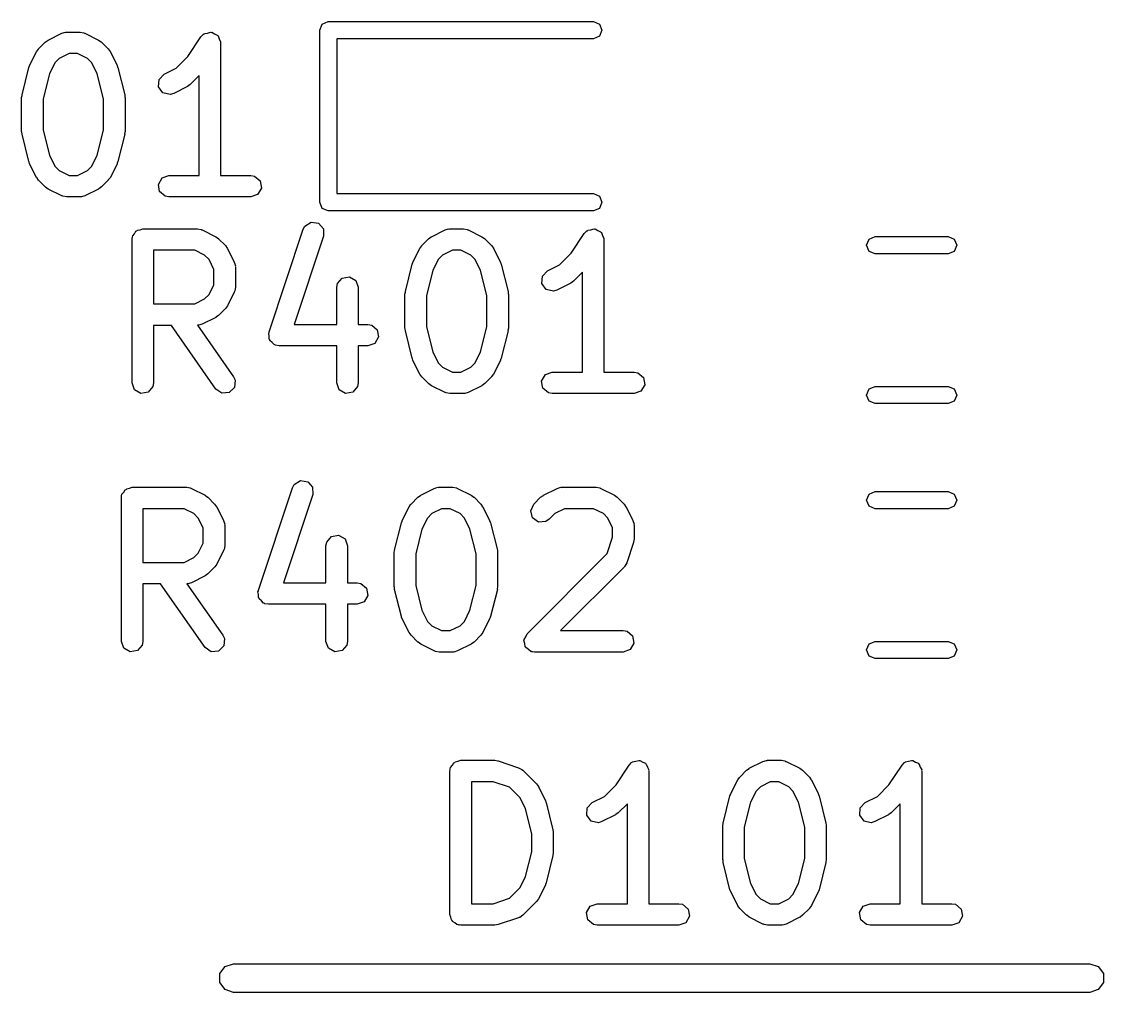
# Model space of a CAD drawing. Extents: x 106.7 to 191.3, y -141.1 to -57.8.
# Drawn here: x 174.93 to 182.48, y -81.75 to -74.98 of the extents above; entities that cross this region are included whole.
import ezdxf

# ---------------------------------------------------------------- set-up
doc = ezdxf.new("R2010")
doc.units = 0
doc.layers.add('BLACK', color=7, linetype='CONTINUOUS')

msp = doc.modelspace()

# ---------------------------------------------------------------- linework, layer by layer
at = {"layer": 'BLACK', "linetype": 'CONTINUOUS'}
for p, q in [((177.008, -75.0412), (177.026, -74.9988)), ((177.026, -74.9988), (177.068, -74.9812)), ((177.068, -74.9812), (178.918, -74.9812)), ((178.918, -74.9812), (178.961, -74.9988)), ((178.961, -74.9988), (178.978, -75.0412)), ((175.093, -75.1238), (175.112, -75.1109)), ((175.112, -75.1109), (175.113, -75.1098)), ((175.113, -75.1098), (175.208, -75.0621)), ((175.208, -75.0621), (175.233, -75.0547)), ((175.233, -75.0547), (175.237, -75.0558)), ((175.237, -75.0558), (175.241, -75.0542)), ((175.241, -75.0542), (175.337, -75.0542)), ((175.337, -75.0542), (175.362, -75.0587)), ((175.362, -75.0587), (175.366, -75.0616)), ((175.366, -75.0616), (175.37, -75.0621)), ((175.37, -75.0621), (175.465, -75.1098)), ((175.465, -75.1098), (175.484, -75.1231)), ((176.088, -75.2243), (176.179, -75.0876)), ((176.179, -75.0876), (176.197, -75.0688)), ((176.197, -75.0688), (176.201, -75.0676)), ((176.201, -75.0676), (176.204, -75.0643)), ((176.204, -75.0643), (176.225, -75.0605)), ((176.225, -75.0605), (176.246, -75.0544)), ((176.246, -75.0544), (176.25, -75.0561)), ((176.25, -75.0561), (176.255, -75.0554)), ((176.255, -75.0554), (176.273, -75.0662)), ((176.273, -75.0662), (176.293, -75.075)), ((176.293, -75.075), (176.295, -75.0789)), ((176.295, -75.0789), (176.299, -75.081)), ((176.299, -75.081), (176.306, -75.1015)), ((176.306, -75.1015), (176.316, -75.121)), ((177.008, -76.2412), (177.008, -75.0412)), ((178.918, -75.1012), (177.128, -75.1012)), ((177.128, -75.1012), (177.128, -76.1812)), ((178.961, -75.0836), (178.918, -75.1012)), ((178.978, -75.0412), (178.961, -75.0836)), ((175.032, -75.1909), (175.045, -75.1729)), ((175.045, -75.1729), (175.046, -75.1714)), ((175.046, -75.1714), (175.093, -75.1238)), ((175.484, -75.1231), (175.485, -75.1238)), ((175.485, -75.1238), (175.533, -75.1714)), ((175.533, -75.1714), (175.545, -75.1898)), ((176.316, -75.121), (176.315, -75.1252)), ((176.315, -75.1252), (176.316, -75.1292)), ((176.316, -75.1292), (176.316, -76.0542)), ((174.984, -75.2862), (175.032, -75.1909)), ((175.191, -75.2385), (175.16, -75.2689)), ((175.259, -75.2042), (175.191, -75.2385)), ((175.319, -75.2042), (175.259, -75.2042)), ((175.388, -75.2385), (175.319, -75.2042)), ((175.418, -75.2689), (175.388, -75.2385)), ((175.545, -75.1898), (175.547, -75.1909)), ((175.547, -75.1909), (175.594, -75.2862)), ((176.007, -75.3057), (176.088, -75.2243)), ((174.931, -75.492), (174.978, -75.3015)), ((174.978, -75.3015), (174.984, -75.2897)), ((174.984, -75.2897), (174.984, -75.2862)), ((175.16, -75.2689), (175.122, -75.3459)), ((175.456, -75.3459), (175.418, -75.2689)), ((175.594, -75.2862), (175.598, -75.2986)), ((175.598, -75.2986), (175.6, -75.3015)), ((175.6, -75.3015), (175.648, -75.492)), ((175.922, -75.3479), (176.007, -75.3057)), ((175.122, -75.3459), (175.078, -75.5194)), ((175.5, -75.5194), (175.456, -75.3459)), ((175.884, -75.4363), (175.887, -75.3851)), ((175.887, -75.3851), (175.922, -75.3479)), ((176.166, -75.3579), (176.104, -75.4203)), ((176.166, -76.0542), (176.166, -75.3579)), ((175.914, -75.4775), (175.884, -75.4363)), ((175.964, -75.4894), (175.914, -75.4775)), ((175.989, -75.482), (175.964, -75.4894)), ((176.085, -75.4344), (175.989, -75.482)), ((176.086, -75.4332), (176.085, -75.4344)), ((176.104, -75.4203), (176.086, -75.4332)), ((174.928, -75.5102), (174.931, -75.4954)), ((174.928, -75.7483), (174.928, -75.5102)), ((174.931, -75.4954), (174.931, -75.492)), ((175.078, -75.5194), (175.078, -75.739)), ((175.5, -75.739), (175.5, -75.5194)), ((175.648, -75.492), (175.649, -75.5069)), ((175.649, -75.5069), (175.65, -75.5102)), ((175.65, -75.5102), (175.65, -75.7483)), ((174.93, -75.7515), (174.928, -75.7483)), ((174.931, -75.7665), (174.93, -75.7515)), ((174.978, -75.9569), (174.931, -75.7665)), ((175.078, -75.739), (175.122, -75.9126)), ((175.456, -75.9126), (175.5, -75.739)), ((175.648, -75.7665), (175.6, -75.9569)), ((175.65, -75.7483), (175.647, -75.763)), ((175.647, -75.763), (175.648, -75.7665)), ((175.122, -75.9126), (175.16, -75.9896)), ((175.418, -75.9896), (175.456, -75.9126)), ((174.98, -75.9599), (174.978, -75.9569)), ((174.984, -75.9723), (174.98, -75.9599)), ((175.032, -76.0675), (174.984, -75.9723)), ((175.16, -75.9896), (175.191, -76.02)), ((175.388, -76.02), (175.418, -75.9896)), ((175.594, -75.9723), (175.547, -76.0675)), ((175.595, -75.9688), (175.594, -75.9723)), ((175.6, -75.9569), (175.595, -75.9688)), ((175.033, -76.0686), (175.032, -76.0675)), ((175.046, -76.087), (175.033, -76.0686)), ((175.093, -76.1346), (175.046, -76.087)), ((175.191, -76.02), (175.259, -76.0542)), ((175.259, -76.0542), (175.319, -76.0542)), ((175.319, -76.0542), (175.388, -76.02)), ((175.533, -76.087), (175.485, -76.1346)), ((175.547, -76.0675), (175.533, -76.0855)), ((175.533, -76.0855), (175.533, -76.087)), ((175.882, -76.1162), (175.908, -76.0718)), ((175.908, -76.0718), (175.956, -76.0542)), ((175.956, -76.0542), (176.166, -76.0542)), ((176.316, -76.0542), (176.527, -76.0542)), ((176.527, -76.0542), (176.553, -76.0587)), ((176.553, -76.0587), (176.592, -76.0917)), ((176.592, -76.0917), (176.601, -76.1422)), ((175.095, -76.1353), (175.093, -76.1346)), ((175.113, -76.1487), (175.095, -76.1353)), ((175.208, -76.1963), (175.113, -76.1487)), ((175.465, -76.1487), (175.37, -76.1963)), ((175.467, -76.1475), (175.465, -76.1487)), ((175.485, -76.1346), (175.467, -76.1475)), ((175.891, -76.1667), (175.882, -76.1162)), ((175.93, -76.1997), (175.891, -76.1667)), ((176.601, -76.1422), (176.575, -76.1867)), ((175.212, -76.1968), (175.208, -76.1963)), ((175.216, -76.1997), (175.212, -76.1968)), ((175.241, -76.2042), (175.216, -76.1997)), ((175.337, -76.2042), (175.241, -76.2042)), ((175.341, -76.2027), (175.337, -76.2042)), ((175.345, -76.2037), (175.341, -76.2027)), ((175.37, -76.1963), (175.345, -76.2037)), ((175.956, -76.2042), (175.93, -76.1997)), ((176.527, -76.2042), (175.956, -76.2042)), ((176.575, -76.1867), (176.527, -76.2042)), ((177.026, -76.2836), (177.008, -76.2412)), ((177.128, -76.1812), (178.918, -76.1812)), ((178.918, -76.1812), (178.961, -76.1988)), ((178.961, -76.1988), (178.978, -76.2412)), ((178.978, -76.2412), (178.961, -76.2836)), ((177.068, -76.3012), (177.026, -76.2836)), ((178.918, -76.3012), (177.068, -76.3012)), ((178.961, -76.2836), (178.918, -76.3012)), ((176.905, -76.407), (176.949, -76.3801)), ((176.949, -76.3801), (177, -76.3876)), ((177, -76.3876), (177.034, -76.426)), ((175.703, -76.4756), (175.716, -76.4606)), ((175.716, -76.4606), (175.725, -76.4438)), ((175.725, -76.4438), (175.732, -76.4415)), ((175.732, -76.4415), (175.736, -76.4363)), ((175.736, -76.4363), (175.755, -76.4329)), ((175.755, -76.4329), (175.774, -76.4262)), ((175.774, -76.4262), (176.155, -76.4262)), ((176.155, -76.4262), (176.18, -76.4307)), ((176.18, -76.4307), (176.184, -76.4336)), ((176.184, -76.4336), (176.188, -76.4341)), ((176.188, -76.4341), (176.283, -76.4818)), ((176.655, -77.1442), (176.893, -76.4299)), ((176.893, -76.4299), (176.905, -76.407)), ((177.034, -76.426), (177.035, -76.4773)), ((177.788, -76.4818), (177.883, -76.4341)), ((177.883, -76.4341), (177.908, -76.4267)), ((177.908, -76.4267), (177.912, -76.4278)), ((177.912, -76.4278), (177.916, -76.4262)), ((177.916, -76.4262), (178.012, -76.4262)), ((178.012, -76.4262), (178.037, -76.4307)), ((178.037, -76.4307), (178.041, -76.4336)), ((178.041, -76.4336), (178.045, -76.4341)), ((178.045, -76.4341), (178.14, -76.4818)), ((178.763, -76.5963), (178.854, -76.4596)), ((178.854, -76.4596), (178.872, -76.4408)), ((178.872, -76.4408), (178.876, -76.4396)), ((178.876, -76.4396), (178.879, -76.4363)), ((178.879, -76.4363), (178.9, -76.4325)), ((178.9, -76.4325), (178.921, -76.4264)), ((178.921, -76.4264), (178.925, -76.4281)), ((178.925, -76.4281), (178.93, -76.4274)), ((178.93, -76.4274), (178.948, -76.4382)), ((178.948, -76.4382), (178.968, -76.447)), ((178.968, -76.447), (178.97, -76.4509)), ((178.97, -76.4509), (178.974, -76.453)), ((178.974, -76.453), (178.981, -76.4735)), ((175.699, -76.5012), (175.7, -76.4915)), ((175.699, -77.5012), (175.699, -76.5012)), ((175.7, -76.4882), (175.701, -76.4853)), ((175.7, -76.4915), (175.7, -76.4882)), ((175.701, -76.4853), (175.703, -76.4756)), ((176.283, -76.4818), (176.301, -76.4951)), ((176.301, -76.4951), (176.303, -76.4958)), ((176.303, -76.4958), (176.35, -76.5434)), ((176.35, -76.5434), (176.363, -76.5618)), ((177.035, -76.4773), (176.83, -77.0929)), ((177.707, -76.5629), (177.72, -76.5449)), ((177.72, -76.5449), (177.721, -76.5434)), ((177.721, -76.5434), (177.768, -76.4958)), ((177.768, -76.4958), (177.787, -76.4829)), ((177.787, -76.4829), (177.788, -76.4818)), ((178.14, -76.4818), (178.159, -76.4951)), ((178.159, -76.4951), (178.16, -76.4958)), ((178.16, -76.4958), (178.208, -76.5434)), ((178.208, -76.5434), (178.22, -76.5618)), ((178.981, -76.4735), (178.991, -76.493)), ((178.991, -76.493), (178.99, -76.4972)), ((178.99, -76.4972), (178.991, -76.5012)), ((178.991, -76.5012), (178.991, -77.4262)), ((180.824, -76.5411), (180.842, -76.4987)), ((180.842, -76.5835), (180.824, -76.5411)), ((180.842, -76.4987), (180.884, -76.4811)), ((180.884, -76.4811), (181.394, -76.4811)), ((181.394, -76.4811), (181.436, -76.4987)), ((181.436, -76.4987), (181.454, -76.5411)), ((181.454, -76.5411), (181.436, -76.5835)), ((176.137, -76.5762), (175.849, -76.5762)), ((175.849, -76.5762), (175.849, -76.95)), ((176.205, -76.6105), (176.137, -76.5762)), ((176.236, -76.6409), (176.205, -76.6105)), ((176.363, -76.5618), (176.365, -76.5629)), ((176.365, -76.5629), (176.412, -76.6582)), ((177.659, -76.6582), (177.707, -76.5629)), ((177.866, -76.6105), (177.835, -76.6409)), ((177.934, -76.5762), (177.866, -76.6105)), ((177.994, -76.5762), (177.934, -76.5762)), ((178.063, -76.6105), (177.994, -76.5762)), ((178.093, -76.6409), (178.063, -76.6105)), ((178.22, -76.5618), (178.222, -76.5629)), ((178.222, -76.5629), (178.269, -76.6582)), ((178.682, -76.6777), (178.763, -76.5963)), ((180.884, -76.6011), (180.842, -76.5835)), ((181.394, -76.6011), (180.884, -76.6011)), ((181.436, -76.5835), (181.394, -76.6011)), ((176.27, -76.7094), (176.236, -76.6409)), ((176.412, -76.6582), (176.42, -76.6831)), ((176.42, -76.6831), (176.419, -76.6875)), ((176.419, -76.6875), (176.42, -76.6917)), ((176.42, -76.6917), (176.42, -76.8346)), ((177.606, -76.864), (177.653, -76.6735)), ((177.653, -76.6735), (177.659, -76.6617)), ((177.659, -76.6617), (177.659, -76.6582)), ((177.835, -76.6409), (177.797, -76.7179)), ((178.131, -76.7179), (178.093, -76.6409)), ((178.269, -76.6582), (178.273, -76.6706)), ((178.273, -76.6706), (178.275, -76.6735)), ((178.275, -76.6735), (178.323, -76.864)), ((178.597, -76.7199), (178.682, -76.6777)), ((176.27, -76.8168), (176.27, -76.7094)), ((177.132, -76.8089), (177.165, -76.7696)), ((177.165, -76.7696), (177.215, -76.7607)), ((177.215, -76.7607), (177.26, -76.7863)), ((177.797, -76.7179), (177.753, -76.8914)), ((178.175, -76.8914), (178.131, -76.7179)), ((178.559, -76.8083), (178.562, -76.7571)), ((178.562, -76.7571), (178.597, -76.7199)), ((178.841, -76.7299), (178.779, -76.7923)), ((178.841, -77.4262), (178.841, -76.7299)), ((176.236, -76.8854), (176.27, -76.8168)), ((176.42, -76.8346), (176.416, -76.8602)), ((177.127, -76.8346), (177.132, -76.8089)), ((177.127, -77.0929), (177.127, -76.8346)), ((177.26, -76.7863), (177.277, -76.8346)), ((177.277, -76.8346), (177.277, -77.0929)), ((178.589, -76.8495), (178.559, -76.8083)), ((178.76, -76.8064), (178.664, -76.854)), ((178.761, -76.8052), (178.76, -76.8064)), ((178.779, -76.7923), (178.761, -76.8052)), ((176.137, -76.95), (176.205, -76.9158)), ((176.205, -76.9158), (176.236, -76.8854)), ((176.412, -76.8681), (176.365, -76.9633)), ((176.413, -76.8636), (176.412, -76.8681)), ((176.416, -76.8602), (176.413, -76.8636)), ((177.603, -76.8822), (177.606, -76.8674)), ((177.603, -77.1203), (177.603, -76.8822)), ((177.606, -76.8674), (177.606, -76.864)), ((177.753, -76.8914), (177.753, -77.111)), ((178.175, -77.111), (178.175, -76.8914)), ((178.323, -76.864), (178.324, -76.8789)), ((178.324, -76.8789), (178.325, -76.8822)), ((178.325, -76.8822), (178.325, -77.1203)), ((178.639, -76.8614), (178.589, -76.8495)), ((178.664, -76.854), (178.639, -76.8614)), ((175.849, -76.95), (176.137, -76.95)), ((176.35, -76.9828), (176.303, -77.0304)), ((176.351, -76.9813), (176.35, -76.9828)), ((176.365, -76.9633), (176.351, -76.9813)), ((176.283, -77.0445), (176.188, -77.0921)), ((176.284, -77.0433), (176.283, -77.0445)), ((176.303, -77.0304), (176.284, -77.0433)), ((175.973, -77.1), (175.849, -77.1)), ((175.849, -77.1), (175.849, -77.5012)), ((176.284, -77.5442), (175.973, -77.1)), ((176.159, -77.0985), (176.156, -77.0997)), ((176.156, -77.0997), (176.406, -77.4582)), ((176.163, -77.0995), (176.159, -77.0985)), ((176.188, -77.0921), (176.163, -77.0995)), ((176.652, -77.1549), (176.655, -77.1499)), ((176.655, -77.1499), (176.655, -77.1442)), ((176.83, -77.0929), (177.127, -77.0929)), ((177.277, -77.0929), (177.345, -77.0929)), ((177.345, -77.0929), (177.371, -77.0974)), ((177.371, -77.0974), (177.41, -77.1304)), ((177.41, -77.1304), (177.419, -77.1809)), ((177.605, -77.1235), (177.603, -77.1203)), ((177.606, -77.1385), (177.605, -77.1235)), ((177.653, -77.3289), (177.606, -77.1385)), ((177.753, -77.111), (177.797, -77.2846)), ((178.131, -77.2846), (178.175, -77.111)), ((178.323, -77.1385), (178.275, -77.3289)), ((178.325, -77.1203), (178.322, -77.135)), ((178.322, -77.135), (178.323, -77.1385)), ((176.656, -77.175), (176.652, -77.1549)), ((176.656, -77.1955), (176.656, -77.175)), ((176.66, -77.1997), (176.656, -77.1955)), ((176.661, -77.2054), (176.66, -77.1997)), ((176.677, -77.2185), (176.661, -77.2054)), ((176.69, -77.2338), (176.677, -77.2185)), ((177.393, -77.2253), (177.345, -77.2429)), ((177.419, -77.1809), (177.393, -77.2253)), ((176.696, -77.2347), (176.69, -77.2338)), ((176.7, -77.2384), (176.696, -77.2347)), ((176.726, -77.2429), (176.7, -77.2384)), ((177.127, -77.2429), (176.726, -77.2429)), ((177.127, -77.5012), (177.127, -77.2429)), ((177.345, -77.2429), (177.277, -77.2429)), ((177.277, -77.2429), (177.277, -77.5012)), ((177.797, -77.2846), (177.835, -77.3616)), ((178.093, -77.3616), (178.131, -77.2846)), ((177.655, -77.3319), (177.653, -77.3289)), ((177.659, -77.3443), (177.655, -77.3319)), ((177.707, -77.4395), (177.659, -77.3443)), ((177.835, -77.3616), (177.866, -77.392)), ((178.063, -77.392), (178.093, -77.3616)), ((178.269, -77.3443), (178.222, -77.4395)), ((178.27, -77.3408), (178.269, -77.3443)), ((178.275, -77.3289), (178.27, -77.3408)), ((177.708, -77.4406), (177.707, -77.4395)), ((177.721, -77.459), (177.708, -77.4406)), ((177.866, -77.392), (177.934, -77.4262)), ((177.934, -77.4262), (177.994, -77.4262)), ((177.994, -77.4262), (178.063, -77.392)), ((178.222, -77.4395), (178.208, -77.4575)), ((178.557, -77.4882), (178.583, -77.4438)), ((178.583, -77.4438), (178.631, -77.4262)), ((178.631, -77.4262), (178.841, -77.4262)), ((178.991, -77.4262), (179.202, -77.4262)), ((179.202, -77.4262), (179.228, -77.4307)), ((179.228, -77.4307), (179.267, -77.4637)), ((175.716, -77.5494), (175.699, -77.5012)), ((175.844, -77.5269), (175.811, -77.5662)), ((175.849, -77.5012), (175.844, -77.5269)), ((176.406, -77.4582), (176.417, -77.4818)), ((176.417, -77.4818), (176.413, -77.5329)), ((177.145, -77.5494), (177.127, -77.5012)), ((177.273, -77.5269), (177.24, -77.5662)), ((177.277, -77.5012), (177.273, -77.5269)), ((177.768, -77.5066), (177.721, -77.459)), ((177.77, -77.5073), (177.768, -77.5066)), ((177.788, -77.5207), (177.77, -77.5073)), ((177.883, -77.5683), (177.788, -77.5207)), ((178.14, -77.5207), (178.045, -77.5683)), ((178.142, -77.5195), (178.14, -77.5207)), ((178.16, -77.5066), (178.142, -77.5195)), ((178.208, -77.459), (178.16, -77.5066)), ((178.208, -77.4575), (178.208, -77.459)), ((178.566, -77.5387), (178.557, -77.4882)), ((179.276, -77.5142), (179.25, -77.5587)), ((179.267, -77.4637), (179.276, -77.5142)), ((180.842, -77.5437), (180.884, -77.5261)), ((180.884, -77.5261), (181.394, -77.5261)), ((181.394, -77.5261), (181.436, -77.5437)), ((175.761, -77.5751), (175.716, -77.5494)), ((175.811, -77.5662), (175.761, -77.5751)), ((176.326, -77.5737), (176.284, -77.5442)), ((176.377, -77.5692), (176.326, -77.5737)), ((176.413, -77.5329), (176.377, -77.5692)), ((177.189, -77.5751), (177.145, -77.5494)), ((177.24, -77.5662), (177.189, -77.5751)), ((177.887, -77.5688), (177.883, -77.5683)), ((177.891, -77.5717), (177.887, -77.5688)), ((177.916, -77.5762), (177.891, -77.5717)), ((178.012, -77.5762), (177.916, -77.5762)), ((178.016, -77.5747), (178.012, -77.5762)), ((178.02, -77.5757), (178.016, -77.5747)), ((178.045, -77.5683), (178.02, -77.5757)), ((178.605, -77.5717), (178.566, -77.5387)), ((178.631, -77.5762), (178.605, -77.5717)), ((179.202, -77.5762), (178.631, -77.5762)), ((179.25, -77.5587), (179.202, -77.5762)), ((180.824, -77.5861), (180.842, -77.5437)), ((180.842, -77.6285), (180.824, -77.5861)), ((181.436, -77.5437), (181.454, -77.5861)), ((181.454, -77.5861), (181.436, -77.6285)), ((180.884, -77.6461), (180.842, -77.6285)), ((181.394, -77.6461), (180.884, -77.6461)), ((181.436, -77.6285), (181.394, -77.6461)), ((176.83, -78.21), (176.874, -78.1831)), ((176.874, -78.1831), (176.925, -78.1906)), ((176.925, -78.1906), (176.959, -78.229)), ((175.626, -78.2883), (175.628, -78.2786)), ((175.628, -78.2786), (175.641, -78.2636)), ((175.641, -78.2636), (175.65, -78.2468)), ((175.65, -78.2468), (175.657, -78.2445)), ((175.657, -78.2445), (175.661, -78.2393)), ((175.661, -78.2393), (175.68, -78.2359)), ((175.68, -78.2359), (175.699, -78.2292)), ((175.699, -78.2292), (176.08, -78.2292)), ((176.08, -78.2292), (176.105, -78.2337)), ((176.105, -78.2337), (176.109, -78.2366)), ((176.109, -78.2366), (176.113, -78.2371)), ((176.113, -78.2371), (176.208, -78.2848)), ((176.58, -78.9472), (176.818, -78.2329)), ((176.96, -78.2803), (176.755, -78.8959)), ((176.818, -78.2329), (176.83, -78.21)), ((176.959, -78.229), (176.96, -78.2803)), ((177.713, -78.2848), (177.808, -78.2371)), ((177.808, -78.2371), (177.833, -78.2297)), ((177.833, -78.2297), (177.837, -78.2308)), ((177.837, -78.2308), (177.841, -78.2292)), ((177.841, -78.2292), (177.937, -78.2292)), ((177.937, -78.2292), (177.962, -78.2337)), ((177.962, -78.2337), (177.966, -78.2366)), ((177.966, -78.2366), (177.97, -78.2371)), ((177.97, -78.2371), (178.065, -78.2848)), ((178.57, -78.2848), (178.665, -78.2371)), ((178.665, -78.2371), (178.69, -78.2297)), ((178.69, -78.2297), (178.694, -78.2308)), ((178.694, -78.2308), (178.699, -78.2292)), ((178.699, -78.2292), (178.937, -78.2292)), ((178.937, -78.2292), (178.962, -78.2337)), ((178.962, -78.2337), (178.966, -78.2366)), ((178.966, -78.2366), (178.97, -78.2371)), ((178.97, -78.2371), (179.065, -78.2848)), ((180.824, -78.3191), (180.842, -78.2767)), ((180.842, -78.2767), (180.884, -78.2591)), ((180.884, -78.2591), (181.394, -78.2591)), ((181.394, -78.2591), (181.436, -78.2767)), ((181.436, -78.2767), (181.454, -78.3191)), ((175.624, -78.3042), (175.625, -78.2945)), ((175.624, -79.3042), (175.624, -78.3042)), ((175.625, -78.2912), (175.626, -78.2883)), ((175.625, -78.2945), (175.625, -78.2912)), ((176.208, -78.2848), (176.226, -78.2981)), ((176.226, -78.2981), (176.228, -78.2988)), ((176.228, -78.2988), (176.275, -78.3464)), ((176.275, -78.3464), (176.288, -78.3648)), ((177.632, -78.3659), (177.645, -78.3479)), ((177.645, -78.3479), (177.646, -78.3464)), ((177.646, -78.3464), (177.693, -78.2988)), ((177.693, -78.2988), (177.712, -78.2859)), ((177.712, -78.2859), (177.713, -78.2848)), ((178.065, -78.2848), (178.084, -78.2981)), ((178.084, -78.2981), (178.085, -78.2988)), ((178.085, -78.2988), (178.133, -78.3464)), ((178.133, -78.3464), (178.145, -78.3648)), ((178.481, -78.3929), (178.503, -78.3464)), ((178.503, -78.3464), (178.55, -78.2988)), ((178.55, -78.2988), (178.569, -78.2859)), ((178.569, -78.2859), (178.57, -78.2848)), ((179.065, -78.2848), (179.084, -78.2981)), ((179.084, -78.2981), (179.085, -78.2988)), ((179.085, -78.2988), (179.133, -78.3464)), ((179.133, -78.3464), (179.145, -78.3648)), ((180.842, -78.3615), (180.824, -78.3191)), ((181.454, -78.3191), (181.436, -78.3615)), ((176.062, -78.3792), (175.774, -78.3792)), ((175.774, -78.3792), (175.774, -78.753)), ((176.13, -78.4135), (176.062, -78.3792)), ((176.161, -78.4439), (176.13, -78.4135)), ((176.288, -78.3648), (176.29, -78.3659)), ((176.29, -78.3659), (176.337, -78.4612)), ((177.584, -78.4612), (177.632, -78.3659)), ((177.791, -78.4135), (177.76, -78.4439)), ((177.859, -78.3792), (177.791, -78.4135)), ((177.919, -78.3792), (177.859, -78.3792)), ((177.988, -78.4135), (177.919, -78.3792)), ((178.018, -78.4439), (177.988, -78.4135)), ((178.145, -78.3648), (178.147, -78.3659)), ((178.147, -78.3659), (178.194, -78.4612)), ((178.494, -78.4425), (178.481, -78.3929)), ((178.648, -78.4135), (178.609, -78.4525)), ((178.716, -78.3792), (178.648, -78.4135)), ((178.919, -78.3792), (178.716, -78.3792)), ((178.988, -78.4135), (178.919, -78.3792)), ((179.018, -78.4439), (178.988, -78.4135)), ((179.145, -78.3648), (179.147, -78.3659)), ((179.147, -78.3659), (179.194, -78.4612)), ((180.884, -78.3791), (180.842, -78.3615)), ((181.394, -78.3791), (180.884, -78.3791)), ((181.436, -78.3615), (181.394, -78.3791)), ((176.195, -78.5124), (176.161, -78.4439)), ((176.337, -78.4612), (176.345, -78.4861)), ((176.345, -78.4861), (176.344, -78.4905)), ((176.344, -78.4905), (176.345, -78.4947)), ((176.345, -78.4947), (176.345, -78.6376)), ((177.531, -78.667), (177.578, -78.4765)), ((177.578, -78.4765), (177.584, -78.4647)), ((177.584, -78.4647), (177.584, -78.4612)), ((177.76, -78.4439), (177.722, -78.5209)), ((178.056, -78.5209), (178.018, -78.4439)), ((178.194, -78.4612), (178.198, -78.4736)), ((178.198, -78.4736), (178.2, -78.4765)), ((178.2, -78.4765), (178.248, -78.667)), ((178.536, -78.4719), (178.494, -78.4425)), ((178.587, -78.4674), (178.536, -78.4719)), ((178.609, -78.4525), (178.587, -78.4674)), ((179.052, -78.5124), (179.018, -78.4439)), ((179.194, -78.4612), (179.202, -78.4861)), ((179.202, -78.4861), (179.201, -78.4905)), ((179.201, -78.4905), (179.202, -78.4947)), ((179.202, -78.4947), (179.202, -78.5899)), ((176.195, -78.6198), (176.195, -78.5124)), ((177.057, -78.6119), (177.09, -78.5726)), ((177.09, -78.5726), (177.14, -78.5637)), ((177.14, -78.5637), (177.185, -78.5893)), ((177.722, -78.5209), (177.678, -78.6944)), ((178.1, -78.6944), (178.056, -78.5209)), ((179.014, -78.6923), (179.052, -78.5778)), ((179.052, -78.5778), (179.052, -78.5124)), ((176.161, -78.6884), (176.195, -78.6198)), ((176.345, -78.6376), (176.341, -78.6632)), ((177.052, -78.6376), (177.057, -78.6119)), ((177.052, -78.8959), (177.052, -78.6376)), ((177.185, -78.5893), (177.202, -78.6376)), ((177.202, -78.6376), (177.202, -78.8959)), ((179.198, -78.6137), (179.151, -78.7565)), ((179.202, -78.5899), (179.198, -78.612)), ((179.198, -78.612), (179.198, -78.6137)), ((176.062, -78.753), (176.13, -78.7188)), ((176.13, -78.7188), (176.161, -78.6884)), ((176.337, -78.6711), (176.29, -78.7663)), ((176.338, -78.6666), (176.337, -78.6711)), ((176.341, -78.6632), (176.338, -78.6666)), ((177.528, -78.6852), (177.531, -78.6704)), ((177.528, -78.9233), (177.528, -78.6852)), ((177.531, -78.6704), (177.531, -78.667)), ((177.678, -78.6944), (177.678, -78.914)), ((178.1, -78.914), (178.1, -78.6944)), ((178.248, -78.667), (178.249, -78.6819)), ((178.249, -78.6819), (178.25, -78.6852)), ((178.25, -78.6852), (178.25, -78.9233)), ((178.455, -79.2512), (179.014, -78.6923)), ((175.774, -78.753), (176.062, -78.753)), ((176.275, -78.7858), (176.228, -78.8334)), ((176.276, -78.7843), (176.275, -78.7858)), ((176.29, -78.7663), (176.276, -78.7843)), ((179.133, -78.7858), (178.689, -79.2292)), ((179.135, -78.7818), (179.133, -78.7858)), ((179.138, -78.7794), (179.135, -78.7818)), ((179.151, -78.7565), (179.138, -78.7794)), ((176.208, -78.8475), (176.113, -78.8951)), ((176.209, -78.8463), (176.208, -78.8475)), ((176.228, -78.8334), (176.209, -78.8463)), ((175.898, -78.903), (175.774, -78.903)), ((175.774, -78.903), (175.774, -79.3042)), ((176.209, -79.3472), (175.898, -78.903)), ((176.084, -78.9015), (176.081, -78.9027)), ((176.081, -78.9027), (176.331, -79.2612)), ((176.088, -78.9025), (176.084, -78.9015)), ((176.113, -78.8951), (176.088, -78.9025)), ((176.577, -78.9579), (176.58, -78.9529)), ((176.581, -78.978), (176.577, -78.9579)), ((176.58, -78.9529), (176.58, -78.9472)), ((176.755, -78.8959), (177.052, -78.8959)), ((177.202, -78.8959), (177.27, -78.8959)), ((177.27, -78.8959), (177.296, -78.9004)), ((177.296, -78.9004), (177.335, -78.9334)), ((177.335, -78.9334), (177.344, -78.9839)), ((177.53, -78.9265), (177.528, -78.9233)), ((177.531, -78.9415), (177.53, -78.9265)), ((177.578, -79.1319), (177.531, -78.9415)), ((177.678, -78.914), (177.722, -79.0876)), ((178.056, -79.0876), (178.1, -78.914)), ((178.248, -78.9415), (178.2, -79.1319)), ((178.25, -78.9233), (178.247, -78.938)), ((178.247, -78.938), (178.248, -78.9415)), ((176.581, -78.9985), (176.581, -78.978)), ((176.585, -79.0027), (176.581, -78.9985)), ((176.586, -79.0084), (176.585, -79.0027)), ((176.602, -79.0215), (176.586, -79.0084)), ((176.615, -79.0368), (176.602, -79.0215)), ((176.621, -79.0377), (176.615, -79.0368)), ((176.625, -79.0414), (176.621, -79.0377)), ((177.318, -79.0283), (177.27, -79.0459)), ((177.344, -78.9839), (177.318, -79.0283)), ((176.651, -79.0459), (176.625, -79.0414)), ((177.052, -79.0459), (176.651, -79.0459)), ((177.052, -79.3042), (177.052, -79.0459)), ((177.27, -79.0459), (177.202, -79.0459)), ((177.202, -79.0459), (177.202, -79.3042)), ((177.722, -79.0876), (177.76, -79.1646)), ((178.018, -79.1646), (178.056, -79.0876)), ((177.58, -79.1349), (177.578, -79.1319)), ((177.584, -79.1473), (177.58, -79.1349)), ((177.632, -79.2425), (177.584, -79.1473)), ((177.76, -79.1646), (177.791, -79.195)), ((177.988, -79.195), (178.018, -79.1646)), ((178.194, -79.1473), (178.147, -79.2425)), ((178.195, -79.1438), (178.194, -79.1473)), ((178.2, -79.1319), (178.195, -79.1438)), ((176.331, -79.2612), (176.343, -79.2848)), ((177.633, -79.2436), (177.632, -79.2425)), ((177.646, -79.262), (177.633, -79.2436)), ((177.693, -79.3096), (177.646, -79.262)), ((177.791, -79.195), (177.859, -79.2292)), ((177.859, -79.2292), (177.919, -79.2292)), ((177.919, -79.2292), (177.988, -79.195)), ((178.133, -79.262), (178.085, -79.3096)), ((178.147, -79.2425), (178.133, -79.2605)), ((178.133, -79.2605), (178.133, -79.262)), ((178.446, -79.2716), (178.455, -79.2512)), ((178.689, -79.2292), (179.127, -79.2292)), ((179.127, -79.2292), (179.153, -79.2337)), ((179.153, -79.2337), (179.192, -79.2667)), ((175.641, -79.3524), (175.624, -79.3042)), ((175.769, -79.3299), (175.736, -79.3692)), ((175.774, -79.3042), (175.769, -79.3299)), ((176.338, -79.3359), (176.302, -79.3722)), ((176.343, -79.2848), (176.338, -79.3359)), ((177.07, -79.3524), (177.052, -79.3042)), ((177.198, -79.3299), (177.165, -79.3692)), ((177.202, -79.3042), (177.198, -79.3299)), ((177.695, -79.3103), (177.693, -79.3096)), ((177.713, -79.3237), (177.695, -79.3103)), ((177.808, -79.3713), (177.713, -79.3237)), ((178.065, -79.3237), (177.97, -79.3713)), ((178.067, -79.3225), (178.065, -79.3237)), ((178.085, -79.3096), (178.067, -79.3225)), ((178.433, -79.2977), (178.435, -79.2946)), ((178.439, -79.3195), (178.433, -79.2977)), ((178.434, -79.2912), (178.446, -79.2716)), ((178.435, -79.2946), (178.434, -79.2912)), ((178.443, -79.3417), (178.439, -79.3195)), ((179.201, -79.3172), (179.175, -79.3617)), ((179.192, -79.2667), (179.201, -79.3172)), ((180.824, -79.3641), (180.842, -79.3217)), ((180.842, -79.3217), (180.884, -79.3041)), ((180.884, -79.3041), (181.394, -79.3041)), ((181.394, -79.3041), (181.436, -79.3217)), ((181.436, -79.3217), (181.454, -79.3641)), ((175.686, -79.3781), (175.641, -79.3524)), ((175.736, -79.3692), (175.686, -79.3781)), ((176.251, -79.3767), (176.209, -79.3472)), ((176.302, -79.3722), (176.251, -79.3767)), ((177.114, -79.3781), (177.07, -79.3524)), ((177.165, -79.3692), (177.114, -79.3781)), ((177.812, -79.3718), (177.808, -79.3713)), ((177.816, -79.3747), (177.812, -79.3718)), ((177.841, -79.3792), (177.816, -79.3747)), ((177.937, -79.3792), (177.841, -79.3792)), ((177.941, -79.3777), (177.937, -79.3792)), ((177.945, -79.3787), (177.941, -79.3777)), ((177.97, -79.3713), (177.945, -79.3787)), ((178.446, -79.3439), (178.443, -79.3417)), ((178.447, -79.3472), (178.446, -79.3439)), ((178.465, -79.3602), (178.447, -79.3472)), ((178.482, -79.3747), (178.465, -79.3602)), ((178.487, -79.3755), (178.482, -79.3747)), ((178.489, -79.3767), (178.487, -79.3755)), ((178.492, -79.3764), (178.489, -79.3767)), ((178.508, -79.3792), (178.492, -79.3764)), ((179.127, -79.3792), (178.508, -79.3792)), ((179.175, -79.3617), (179.127, -79.3792)), ((180.842, -79.4065), (180.824, -79.3641)), ((180.884, -79.4241), (180.842, -79.4065)), ((181.436, -79.4065), (181.394, -79.4241)), ((181.454, -79.3641), (181.436, -79.4065)), ((181.394, -79.4241), (180.884, -79.4241)), ((177.921, -80.1836), (177.934, -80.1686)), ((177.934, -80.1686), (177.943, -80.1518)), ((177.943, -80.1518), (177.95, -80.1495)), ((177.95, -80.1495), (177.954, -80.1443)), ((177.954, -80.1443), (177.973, -80.1409)), ((177.973, -80.1409), (177.992, -80.1342)), ((177.992, -80.1342), (178.23, -80.1342)), ((178.23, -80.1342), (178.252, -80.1381)), ((178.252, -80.1381), (178.253, -80.1381)), ((178.253, -80.1381), (178.396, -80.1857)), ((179.076, -80.3043), (179.167, -80.1676)), ((179.167, -80.1676), (179.185, -80.1488)), ((179.185, -80.1488), (179.189, -80.1476)), ((179.189, -80.1476), (179.192, -80.1443)), ((179.192, -80.1443), (179.214, -80.1405)), ((179.214, -80.1405), (179.235, -80.1344)), ((179.235, -80.1344), (179.238, -80.1361)), ((179.238, -80.1361), (179.243, -80.1354)), ((179.243, -80.1354), (179.262, -80.1462)), ((179.262, -80.1462), (179.282, -80.155)), ((179.282, -80.155), (179.283, -80.1589)), ((179.283, -80.1589), (179.287, -80.161)), ((179.287, -80.161), (179.295, -80.1815)), ((180.006, -80.1898), (180.101, -80.1421)), ((180.101, -80.1421), (180.126, -80.1347)), ((180.126, -80.1347), (180.13, -80.1358)), ((180.13, -80.1358), (180.134, -80.1342)), ((180.134, -80.1342), (180.23, -80.1342)), ((180.23, -80.1342), (180.255, -80.1387)), ((180.255, -80.1387), (180.259, -80.1416)), ((180.259, -80.1416), (180.263, -80.1421)), ((180.263, -80.1421), (180.358, -80.1898)), ((180.981, -80.3043), (181.072, -80.1676)), ((181.072, -80.1676), (181.09, -80.1488)), ((181.09, -80.1488), (181.094, -80.1476)), ((181.094, -80.1476), (181.097, -80.1443)), ((181.097, -80.1443), (181.118, -80.1405)), ((181.118, -80.1405), (181.139, -80.1344)), ((181.139, -80.1344), (181.143, -80.1361)), ((181.143, -80.1361), (181.148, -80.1354)), ((181.148, -80.1354), (181.166, -80.1462)), ((181.166, -80.1462), (181.186, -80.155)), ((181.186, -80.155), (181.188, -80.1589)), ((181.188, -80.1589), (181.192, -80.161)), ((181.192, -80.161), (181.199, -80.1815)), ((177.917, -80.2092), (177.918, -80.1995)), ((177.917, -81.2092), (177.917, -80.2092)), ((177.918, -80.1962), (177.919, -80.1933)), ((177.918, -80.1995), (177.918, -80.1962)), ((177.919, -80.1933), (177.921, -80.1836)), ((178.396, -80.1857), (178.419, -80.1981)), ((178.419, -80.1981), (178.422, -80.2019)), ((178.422, -80.2019), (178.426, -80.2038)), ((178.426, -80.2038), (178.521, -80.299)), ((179.295, -80.1815), (179.304, -80.201)), ((179.304, -80.201), (179.303, -80.2052)), ((179.303, -80.2052), (179.305, -80.2092)), ((179.305, -80.2092), (179.305, -81.1342)), ((179.939, -80.2514), (179.986, -80.2038)), ((179.986, -80.2038), (180.005, -80.1909)), ((180.005, -80.1909), (180.006, -80.1898)), ((180.358, -80.1898), (180.377, -80.2031)), ((180.377, -80.2031), (180.378, -80.2038)), ((180.378, -80.2038), (180.426, -80.2514)), ((181.199, -80.1815), (181.209, -80.201)), ((181.209, -80.201), (181.208, -80.2052)), ((181.208, -80.2052), (181.209, -80.2092)), ((181.209, -80.2092), (181.209, -81.1342)), ((178.218, -80.2842), (178.067, -80.2842)), ((178.067, -80.2842), (178.067, -81.1342)), ((178.332, -80.3224), (178.218, -80.2842)), ((178.521, -80.299), (178.534, -80.3174)), ((178.534, -80.3174), (178.535, -80.3185)), ((178.535, -80.3185), (178.583, -80.4138)), ((178.995, -80.3857), (179.076, -80.3043)), ((179.877, -80.3662), (179.925, -80.2709)), ((179.925, -80.2709), (179.938, -80.2529)), ((179.938, -80.2529), (179.939, -80.2514)), ((180.084, -80.3185), (180.053, -80.3489)), ((180.152, -80.2842), (180.084, -80.3185)), ((180.212, -80.2842), (180.152, -80.2842)), ((180.281, -80.3185), (180.212, -80.2842)), ((180.311, -80.3489), (180.281, -80.3185)), ((180.426, -80.2514), (180.438, -80.2698)), ((180.438, -80.2698), (180.44, -80.2709)), ((180.44, -80.2709), (180.487, -80.3662)), ((180.9, -80.3857), (180.981, -80.3043)), ((178.406, -80.3965), (178.332, -80.3224)), ((178.445, -80.4735), (178.406, -80.3965)), ((178.91, -80.4279), (178.995, -80.3857)), ((179.824, -80.572), (179.871, -80.3815)), ((179.871, -80.3815), (179.877, -80.3697)), ((179.877, -80.3697), (179.877, -80.3662)), ((180.053, -80.3489), (180.015, -80.4259)), ((180.349, -80.4259), (180.311, -80.3489)), ((180.487, -80.3662), (180.491, -80.3786)), ((180.491, -80.3786), (180.493, -80.3815)), ((180.493, -80.3815), (180.541, -80.572)), ((180.815, -80.4279), (180.9, -80.3857)), ((178.583, -80.4138), (178.586, -80.4262)), ((178.586, -80.4262), (178.588, -80.4291)), ((178.588, -80.4291), (178.636, -80.6196)), ((178.872, -80.5163), (178.875, -80.4651)), ((178.875, -80.4651), (178.91, -80.4279)), ((179.155, -80.4379), (179.092, -80.5003)), ((179.155, -81.1342), (179.155, -80.4379)), ((180.015, -80.4259), (179.971, -80.5994)), ((180.393, -80.5994), (180.349, -80.4259)), ((180.777, -80.5163), (180.78, -80.4651)), ((180.78, -80.4651), (180.815, -80.4279)), ((181.059, -80.4379), (180.997, -80.5003)), ((181.059, -81.1342), (181.059, -80.4379)), ((178.488, -80.647), (178.445, -80.4735)), ((178.903, -80.5575), (178.872, -80.5163)), ((179.073, -80.5144), (178.978, -80.562)), ((179.074, -80.5132), (179.073, -80.5144)), ((179.092, -80.5003), (179.074, -80.5132)), ((180.807, -80.5575), (180.777, -80.5163)), ((180.978, -80.5144), (180.882, -80.562)), ((180.979, -80.5132), (180.978, -80.5144)), ((180.997, -80.5003), (180.979, -80.5132)), ((178.636, -80.6196), (178.637, -80.6345)), ((178.953, -80.5694), (178.903, -80.5575)), ((178.978, -80.562), (178.953, -80.5694)), ((179.821, -80.5902), (179.824, -80.5754)), ((179.821, -80.8283), (179.821, -80.5902)), ((179.824, -80.5754), (179.824, -80.572)), ((179.971, -80.5994), (179.971, -80.819)), ((180.393, -80.819), (180.393, -80.5994)), ((180.541, -80.572), (180.542, -80.5869)), ((180.542, -80.5869), (180.543, -80.5902)), ((180.543, -80.5902), (180.543, -80.8283)), ((180.857, -80.5694), (180.807, -80.5575)), ((180.882, -80.562), (180.857, -80.5694)), ((178.488, -80.7714), (178.488, -80.647)), ((178.637, -80.6345), (178.638, -80.6378)), ((178.638, -80.6378), (178.638, -80.7806)), ((178.445, -80.9449), (178.488, -80.7714)), ((178.636, -80.7988), (178.588, -80.9893)), ((178.638, -80.7806), (178.635, -80.7954)), ((178.635, -80.7954), (178.636, -80.7988)), ((179.823, -80.8315), (179.821, -80.8283)), ((179.824, -80.8465), (179.823, -80.8315)), ((179.871, -81.0369), (179.824, -80.8465)), ((179.971, -80.819), (180.015, -80.9926)), ((180.349, -80.9926), (180.393, -80.819)), ((180.541, -80.8465), (180.493, -81.0369)), ((180.543, -80.8283), (180.54, -80.843)), ((180.54, -80.843), (180.541, -80.8465)), ((178.406, -81.0219), (178.445, -80.9449)), ((178.588, -80.9893), (178.583, -81.0011)), ((180.015, -80.9926), (180.053, -81.0696)), ((180.311, -81.0696), (180.349, -80.9926)), ((178.332, -81.096), (178.406, -81.0219)), ((178.583, -81.0047), (178.535, -81.0999)), ((178.583, -81.0011), (178.583, -81.0047)), ((179.873, -81.0399), (179.871, -81.0369)), ((179.877, -81.0523), (179.873, -81.0399)), ((179.925, -81.1475), (179.877, -81.0523)), ((180.053, -81.0696), (180.084, -81.1)), ((180.281, -81.1), (180.311, -81.0696)), ((180.487, -81.0523), (180.44, -81.1475)), ((180.488, -81.0488), (180.487, -81.0523)), ((180.493, -81.0369), (180.488, -81.0488)), ((178.067, -81.1342), (178.218, -81.1342)), ((178.218, -81.1342), (178.332, -81.096)), ((178.521, -81.1194), (178.426, -81.2146)), ((178.522, -81.1179), (178.521, -81.1194)), ((178.535, -81.0999), (178.522, -81.1179)), ((178.896, -81.1518), (178.944, -81.1342)), ((178.944, -81.1342), (179.155, -81.1342)), ((179.305, -81.1342), (179.515, -81.1342)), ((179.515, -81.1342), (179.541, -81.1387)), ((179.541, -81.1387), (179.58, -81.1717)), ((179.926, -81.1486), (179.925, -81.1475)), ((179.939, -81.167), (179.926, -81.1486)), ((180.084, -81.1), (180.152, -81.1342)), ((180.152, -81.1342), (180.212, -81.1342)), ((180.212, -81.1342), (180.281, -81.1)), ((180.44, -81.1475), (180.426, -81.1655)), ((180.801, -81.1518), (180.849, -81.1342)), ((180.849, -81.1342), (181.059, -81.1342)), ((181.209, -81.1342), (181.42, -81.1342)), ((181.42, -81.1342), (181.446, -81.1387)), ((181.446, -81.1387), (181.485, -81.1717)), ((177.923, -81.2275), (177.917, -81.2092)), ((178.426, -81.2146), (178.404, -81.2296)), ((178.87, -81.1962), (178.896, -81.1518)), ((178.879, -81.2467), (178.87, -81.1962)), ((179.589, -81.2222), (179.564, -81.2667)), ((179.58, -81.1717), (179.589, -81.2222)), ((179.986, -81.2146), (179.939, -81.167)), ((179.988, -81.2153), (179.986, -81.2146)), ((180.006, -81.2287), (179.988, -81.2153)), ((180.378, -81.2146), (180.36, -81.2275)), ((180.426, -81.167), (180.378, -81.2146)), ((180.426, -81.1655), (180.426, -81.167)), ((180.775, -81.1962), (180.801, -81.1518)), ((180.784, -81.2467), (180.775, -81.1962)), ((181.494, -81.2222), (181.468, -81.2667)), ((181.485, -81.1717), (181.494, -81.2222)), ((177.927, -81.2467), (177.923, -81.2275)), ((177.932, -81.2511), (177.927, -81.2467)), ((177.934, -81.2574), (177.932, -81.2511)), ((177.951, -81.2672), (177.934, -81.2574)), ((177.966, -81.2797), (177.951, -81.2672)), ((177.976, -81.2814), (177.966, -81.2797)), ((177.979, -81.2831), (177.976, -81.2814)), ((177.982, -81.2825), (177.979, -81.2831)), ((177.992, -81.2842), (177.982, -81.2825)), ((178.23, -81.2842), (177.992, -81.2842)), ((178.231, -81.2837), (178.23, -81.2842)), ((178.253, -81.2804), (178.231, -81.2837)), ((178.396, -81.2328), (178.253, -81.2804)), ((178.4, -81.23), (178.396, -81.2328)), ((178.404, -81.2296), (178.4, -81.23)), ((178.918, -81.2797), (178.879, -81.2467)), ((178.944, -81.2842), (178.918, -81.2797)), ((179.515, -81.2842), (178.944, -81.2842)), ((179.564, -81.2667), (179.515, -81.2842)), ((180.101, -81.2763), (180.006, -81.2287)), ((180.105, -81.2768), (180.101, -81.2763)), ((180.109, -81.2797), (180.105, -81.2768)), ((180.134, -81.2842), (180.109, -81.2797)), ((180.23, -81.2842), (180.134, -81.2842)), ((180.234, -81.2827), (180.23, -81.2842)), ((180.238, -81.2837), (180.234, -81.2827)), ((180.263, -81.2763), (180.238, -81.2837)), ((180.358, -81.2287), (180.263, -81.2763)), ((180.36, -81.2275), (180.358, -81.2287)), ((180.823, -81.2797), (180.784, -81.2467)), ((180.849, -81.2842), (180.823, -81.2797)), ((181.42, -81.2842), (180.849, -81.2842)), ((181.468, -81.2667), (181.42, -81.2842)), ((176.312, -81.6219), (176.348, -81.5719)), ((176.348, -81.5719), (176.407, -81.5528)), ((176.407, -81.5528), (182.382, -81.5528)), ((182.382, -81.5528), (182.441, -81.5719)), ((182.441, -81.5719), (182.477, -81.6219)), ((176.312, -81.6837), (176.312, -81.6219)), ((182.477, -81.6219), (182.477, -81.6837)), ((176.348, -81.7337), (176.312, -81.6837)), ((176.407, -81.7528), (176.348, -81.7337)), ((182.382, -81.7528), (176.407, -81.7528)), ((182.441, -81.7337), (182.382, -81.7528)), ((182.477, -81.6837), (182.441, -81.7337))]:
    msp.add_line(p, q, dxfattribs=at)

doc.saveas('drawing.dxf')
